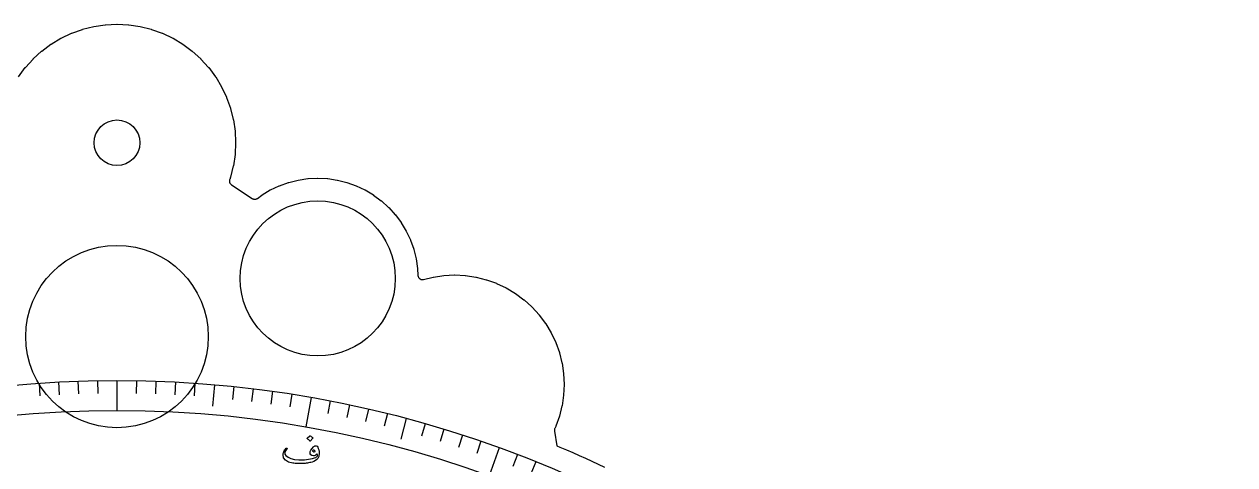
# Model space of a CAD drawing. Header units: millimetres. Extents: x -75 to 75, y -75 to 97.
# Drawn here: x -6.1 to 73.5, y 68 to 96.9 of the extents above; entities that cross this region are included whole.
import ezdxf

# ---------------------------------------------------------------- set-up
doc = ezdxf.new("R2010")
doc.units = ezdxf.units.MM
for name, color, linetype in [('CUT_INNER', 6, 'Continuous'), ('CUT_OUTER', 1, 'Continuous'), ('ENGRAVE', 7, 'Continuous'), ('ENGRAVE_FINE', 8, 'Continuous'), ('TEXT', 5, 'Continuous')]:
    doc.layers.add(name, color=color, linetype=linetype)

msp = doc.modelspace()

# ---------------------------------------------------------------- linework, layer by layer
at = {"layer": 'CUT_INNER'}
for centre, radius in [((0, 89.1386), 1.5), ((13.2, 80.2136), 5.1), ((0, 76.3886), 6)]:
    msp.add_circle(centre, radius, dxfattribs=at)
at = {"layer": 'CUT_OUTER'}
msp.add_lwpolyline([(-6.4811, 93.478), (-6.0339, 94.081), (-6.0245, 94.0924), (-5.5204, 94.6486), (-5.51, 94.659), (-4.9537, 95.1632), (-4.9424, 95.1725), (-4.3394, 95.6197), (-4.3271, 95.6279), (-3.6832, 96.0138), (-3.6702, 96.0208), (-2.9916, 96.3417), (-2.978, 96.3474), (-2.2712, 96.6003), (-2.2571, 96.6046), (-1.5288, 96.787), (-1.5144, 96.7898), (-0.7718, 96.9), (-0.7572, 96.9014), (-0.0074, 96.9383), (0.0074, 96.9383), (0.7572, 96.9014), (0.7718, 96.9), (1.5144, 96.7898), (1.5288, 96.787), (2.2571, 96.6046), (2.2712, 96.6003), (2.978, 96.3474), (2.9916, 96.3417), (3.6702, 96.0208), (3.6832, 96.0138), (4.3271, 95.6279), (4.3394, 95.6197), (4.9424, 95.1725), (4.9537, 95.1632), (5.51, 94.659), (5.5204, 94.6486), (6.0245, 94.0924), (6.0339, 94.081), (6.4811, 93.478), (6.4892, 93.4658), (6.8752, 92.8218), (6.8821, 92.8089), (7.2031, 92.1302), (7.2087, 92.1166), (7.4617, 91.4098), (7.4659, 91.3957), (7.6483, 90.6675), (7.6512, 90.6531), (7.7614, 89.9105), (7.7628, 89.8958), (7.7996, 89.146), (7.7996, 89.1313), (7.7628, 88.3815), (7.7614, 88.3668), (7.6512, 87.6242), (7.6483, 87.6098), (7.4659, 86.8816), (7.4617, 86.8675), (7.4102, 86.7236), (7.4019, 86.6964), (7.3962, 86.6685), (7.3932, 86.6401), (7.3928, 86.6116), (7.3952, 86.5832), (7.4003, 86.5552), (7.408, 86.5278), (7.4183, 86.5012), (7.4311, 86.4757), (7.4462, 86.4516), (7.4635, 86.4289), (7.4829, 86.4081), (7.5042, 86.3891), (7.5272, 86.3723), (8.8908, 85.4708), (8.9171, 85.4553), (8.9449, 85.4425), (8.9738, 85.4326), (9.0035, 85.4258), (9.0338, 85.4219), (9.0643, 85.4212), (9.0948, 85.4236), (9.1249, 85.429), (9.1542, 85.4375), (9.1825, 85.4489), (9.2095, 85.4632), (9.235, 85.4801), (9.5273, 85.6969), (9.5396, 85.7051), (10.0825, 86.0305), (10.0954, 86.0375), (10.6676, 86.3081), (10.6812, 86.3137), (11.2772, 86.527), (11.2913, 86.5312), (11.9053, 86.685), (11.9197, 86.6879), (12.5458, 86.7808), (12.5604, 86.7822), (13.1926, 86.8133), (13.2074, 86.8133), (13.8396, 86.7822), (13.8542, 86.7808), (14.4803, 86.6879), (14.4947, 86.685), (15.1087, 86.5312), (15.1228, 86.527), (15.7188, 86.3137), (15.7324, 86.3081), (16.3046, 86.0375), (16.3175, 86.0305), (16.8604, 85.7051), (16.8727, 85.6969), (17.3811, 85.3199), (17.3925, 85.3106), (17.8614, 84.8855), (17.8719, 84.8751), (18.2969, 84.4061), (18.3063, 84.3947), (18.6833, 83.8863), (18.6915, 83.8741), (19.0169, 83.3312), (19.0238, 83.3182), (19.2945, 82.746), (19.3001, 82.7324), (19.5133, 82.1364), (19.5176, 82.1224), (19.6714, 81.5084), (19.6743, 81.4939), (19.7671, 80.8678), (19.7686, 80.8532), (19.79, 80.4181), (19.7928, 80.3888), (19.7986, 80.3599), (19.8071, 80.3317), (19.8184, 80.3045), (19.8323, 80.2785), (19.8486, 80.2541), (19.8673, 80.2313), (19.8881, 80.2105), (19.9109, 80.1918), (19.9354, 80.1755), (19.9613, 80.1616), (19.9885, 80.1503), (20.0167, 80.1418), (20.0456, 80.136), (20.0749, 80.1331), (20.1043, 80.1331), (20.1336, 80.136), (20.1625, 80.1418), (20.7882, 80.2985), (20.8026, 80.3014), (21.487, 80.4029), (21.5016, 80.4043), (22.1926, 80.4383), (22.2074, 80.4383), (22.8984, 80.4043), (22.913, 80.4029), (23.5974, 80.3014), (23.6118, 80.2985), (24.2829, 80.1304), (24.297, 80.1261), (24.9484, 79.893), (24.962, 79.8874), (25.5874, 79.5916), (25.6004, 79.5847), (26.1938, 79.229), (26.206, 79.2208), (26.7617, 78.8087), (26.7731, 78.7994), (27.2857, 78.3348), (27.2961, 78.3243), (27.7607, 77.8117), (27.7701, 77.8004), (28.1822, 77.2447), (28.1904, 77.2324), (28.546, 76.639), (28.553, 76.626), (28.8488, 76.0006), (28.8544, 75.987), (29.0875, 75.3356), (29.0918, 75.3215), (29.2599, 74.6504), (29.2627, 74.636), (29.3642, 73.9516), (29.3657, 73.937), (29.3996, 73.246), (29.3996, 73.2313), (29.3657, 72.5403), (29.3642, 72.5256), (29.2627, 71.8413), (29.2599, 71.8268), (29.0918, 71.1557), (29.0875, 71.1417), (28.8544, 70.4902), (28.8488, 70.4767), (28.7866, 70.3451), (28.775, 70.3171), (28.7663, 70.288), (28.7606, 70.2582), (28.758, 70.228), (28.7584, 70.1977), (28.7619, 70.1675), (28.9234, 69.1981), (29.1259, 69.1136), (29.5494, 68.9335), (29.9718, 68.7509), (30.3931, 68.5657), (30.8132, 68.378), (31.2322, 68.1876), (31.65, 67.9947), (32.0666, 67.7992)], dxfattribs=at)
at = {"layer": 'ENGRAVE'}
for points in [[(0, 73.5), (0, 71.5312)], [(6.4059, 73.2203), (6.2834, 71.8194)], [(12.7631, 72.3834), (12.4213, 70.4445)], [(19.0232, 70.9955), (18.6592, 69.6372)], [(25.1385, 69.0674), (24.4651, 67.2174)]]:
    msp.add_lwpolyline(points, dxfattribs=at)
for radius in [73.5, 73.5, 71.5312]:
    msp.add_circle((0, 0), radius, dxfattribs=at)
at = {"layer": 'ENGRAVE_FINE'}
for points in [[(-5.1271, 73.321), (-5.0682, 72.4793)], [(-3.8467, 73.3993), (-3.8025, 72.5567)], [(-2.5651, 73.4552), (-2.5357, 72.612)], [(-1.2828, 73.4888), (-1.268, 72.6452)], [(1.2828, 73.4888), (1.268, 72.6452)], [(2.5651, 73.4552), (2.5357, 72.612)], [(3.8467, 73.3993), (3.8025, 72.5567)], [(5.1271, 73.321), (5.0682, 72.4793)], [(7.6828, 73.0974), (7.5946, 72.2582)], [(8.9574, 72.9521), (8.8546, 72.1147)], [(10.2292, 72.7847), (10.1118, 71.9492)], [(11.4979, 72.5951), (11.3659, 71.7617)], [(14.0245, 72.1496), (13.8635, 71.3214)], [(15.2815, 71.8938), (15.1061, 71.0685)], [(16.5339, 71.6162), (16.3441, 70.7941)], [(17.7813, 71.3167), (17.5771, 70.498)], [(20.2593, 70.6527), (20.0268, 69.8417)], [(21.4893, 70.2884), (21.2426, 69.4815)], [(22.7127, 69.9027), (22.452, 69.1002)], [(23.9293, 69.4956), (23.6546, 68.6978)], [(26.34, 68.6182), (26.0377, 67.8305)], [(27.5336, 68.148), (27.2175, 67.3657)]]:
    msp.add_lwpolyline(points, dxfattribs=at)
at = {"layer": 'TEXT'}
for points in [[(12.6769, 69.8632), (12.6809, 69.866), (12.686, 69.8671), (12.6922, 69.8666), (12.6996, 69.8646), (12.7487, 69.834), (12.7938, 69.7992), (12.8349, 69.7603), (12.8721, 69.7173), (12.8754, 69.7112), (12.8762, 69.7055), (12.8748, 69.7003), (12.8709, 69.6955), (12.7062, 69.5164), (12.7006, 69.5124), (12.6943, 69.5123), (12.6873, 69.5162), (12.6796, 69.524), (12.673, 69.5307), (12.6624, 69.5409), (12.648, 69.5545), (12.6295, 69.5716), (12.6069, 69.5923), (12.5796, 69.6165), (12.5477, 69.6443), (12.5111, 69.6756), (12.5064, 69.6806), (12.5044, 69.6851), (12.5051, 69.6891), (12.5085, 69.6926)], [(13.0508, 69.2043), (13.1052, 69.198), (13.1548, 69.1674), (13.1992, 69.1126), (13.2387, 69.0335), (13.2683, 68.9347), (13.2833, 68.8207), (13.2839, 68.6915), (13.27, 68.5473), (13.2616, 68.4956), (13.2489, 68.4486), (13.2318, 68.4061), (13.2105, 68.3683), (13.1474, 68.2969), (13.0618, 68.2334), (12.9539, 68.178), (12.8235, 68.1304), (12.7514, 68.1105), (12.6774, 68.0927), (12.6017, 68.077), (12.5243, 68.0635), (12.4449, 68.0521), (12.3633, 68.043), (12.2797, 68.036), (12.1939, 68.0312), (12.1082, 68.0284), (12.0248, 68.0273), (11.9435, 68.0279), (11.8645, 68.0303), (11.7875, 68.0347), (11.7125, 68.0412), (11.6393, 68.0499), (11.5681, 68.0607), (11.2759, 68.1346), (11.0707, 68.2484), (10.9524, 68.4028), (10.9212, 68.5983), (10.9263, 68.6418), (10.9366, 68.6905), (10.9522, 68.7446), (10.9732, 68.8041), (11.0022, 68.8684), (11.038, 68.9295), (11.0805, 68.9876), (11.1298, 69.0424), (11.1369, 69.0485), (11.1446, 69.0524), (11.153, 69.0541), (11.162, 69.0537), (11.1704, 69.0511), (11.1767, 69.0465), (11.181, 69.0398), (11.1832, 69.031), (11.1834, 69.0217), (11.1817, 69.0134), (11.1781, 69.0061), (11.1726, 68.9998), (11.0772, 68.8694), (11.0336, 68.7519), (11.0415, 68.6473), (11.1007, 68.5558), (11.2461, 68.4466), (11.437, 68.3645), (11.6735, 68.309), (11.9559, 68.2798), (12.0815, 68.2759), (12.2083, 68.2778), (12.3364, 68.2854), (12.4658, 68.2987), (12.5964, 68.3178), (12.7281, 68.3427), (12.8609, 68.3733), (12.9948, 68.4097), (13.0672, 68.4347), (13.1243, 68.4657), (13.1659, 68.5027), (13.1922, 68.5457), (13.189, 68.5795), (13.1799, 68.6116), (13.165, 68.642), (13.1442, 68.6708), (13.1414, 68.6726), (13.1374, 68.6714), (13.1321, 68.6675), (13.1256, 68.6606), (13.0754, 68.6064), (13.0235, 68.5683), (12.9699, 68.5464), (12.9146, 68.5407), (12.8185, 68.5573), (12.7499, 68.5991), (12.7088, 68.6659), (12.695, 68.758), (12.7096, 68.8344), (12.7525, 68.9231), (12.8239, 69.024), (12.9238, 69.1372), (12.9538, 69.1642), (12.9849, 69.1843), (13.0173, 69.1977), (13.0508, 69.2043)], [(13.0095, 68.8233), (13.0216, 68.8334), (13.0267, 68.8449), (13.0248, 68.8577), (13.0158, 68.8718), (12.9757, 68.9093), (12.9367, 68.9239), (12.899, 68.9155), (12.8626, 68.884), (12.8566, 68.8734), (12.8539, 68.8636), (12.8545, 68.8545), (12.8583, 68.8462), (12.8914, 68.8156), (12.9276, 68.8015), (12.967, 68.8041), (13.0095, 68.8233)]]:
    msp.add_lwpolyline(points, close=True, dxfattribs=at)

doc.saveas('drawing.dxf')
